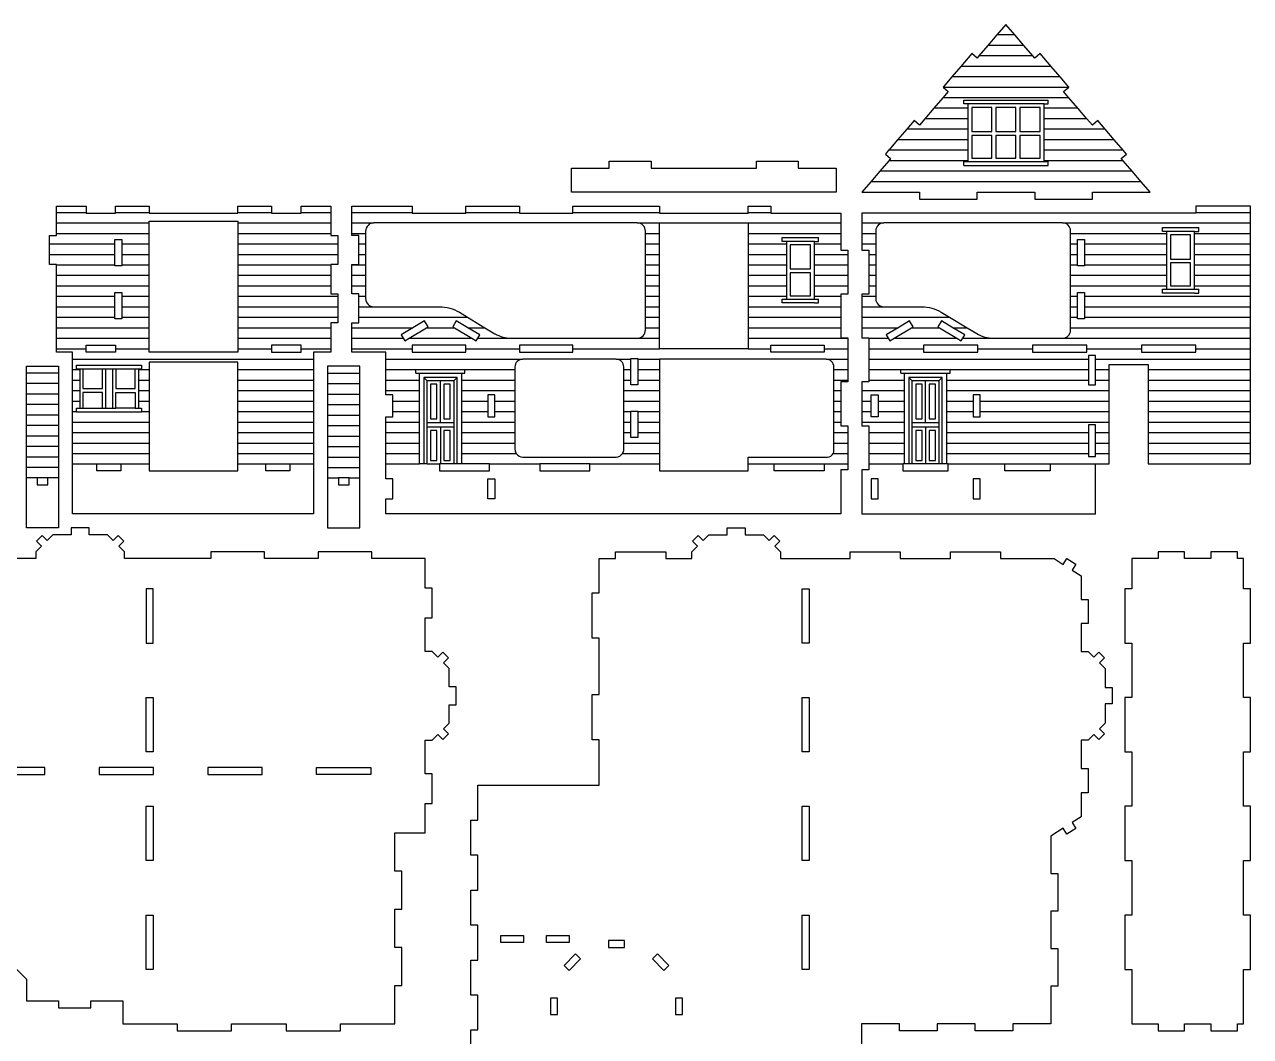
# Model space of a CAD drawing. Extents: x -737 to 847, y -331 to 352.
# Drawn here: x 321 to 847, y -83 to 352 of the extents above; entities that cross this region are included whole.
import ezdxf

# ---------------------------------------------------------------- set-up
doc = ezdxf.new("R2010")
doc.units = 0
doc.header["$MEASUREMENT"] = 0
doc.layers.add('CUT', color=7, linetype='CONTINUOUS')
doc.layers.add('ENGRAVE', color=1, linetype='CONTINUOUS')

msp = doc.modelspace()

# ---------------------------------------------------------------- linework, layer by layer
at = {"layer": 'CUT'}
for points in [[(680.2, 279.75), (704.95, 279.75), (704.95, 276.75), (729.71, 276.75), (729.71, 279.75), (754.46, 279.75), (754.46, 276.75), (779.21, 276.75), (779.21, 279.75), (803.96, 279.75), (800.09, 284.25), (796.22, 288.75), (792.35, 293.25), (791.58, 294.14), (793.86, 296.1), (792.44, 297.75), (792.4, 297.75), (788.57, 302.25), (784.7, 306.75), (781.48, 310.49), (779.21, 308.54), (776.88, 311.25), (773.01, 315.75), (769.14, 320.25), (766.83, 322.93), (768.94, 324.75), (769.04, 324.75), (769.11, 324.89), (765.36, 329.25), (761.49, 333.75), (756.73, 339.28), (754.46, 337.32), (753.67, 338.25), (749.8, 342.75), (745.93, 347.25), (742.08, 351.72), (738.23, 347.25), (734.37, 342.75), (730.5, 338.25), (729.71, 337.32), (727.43, 339.28), (722.67, 333.75), (718.8, 329.25), (715.06, 324.89), (715.22, 324.75), (717.33, 322.93), (715.02, 320.25), (711.15, 315.75), (707.28, 311.25), (704.95, 308.54), (702.68, 310.49), (699.46, 306.75), (695.59, 302.25), (691.77, 297.75), (691.72, 297.75), (690.3, 296.1), (692.58, 294.14), (691.81, 293.25), (687.94, 288.75), (684.07, 284.25)], [(727.43, 305.8), (736.06, 305.8), (736.06, 316.15), (727.43, 316.15)], [(737.77, 305.8), (746.4, 305.8), (746.4, 316.15), (737.77, 316.15)], [(748.1, 305.8), (756.73, 305.8), (756.73, 316.15), (748.1, 316.15)], [(727.43, 294.32), (736.06, 294.32), (736.06, 304.12), (727.43, 304.12)], [(737.77, 294.32), (746.4, 294.32), (746.4, 304.12), (737.77, 304.12)], [(748.1, 294.32), (756.73, 294.32), (756.73, 304.12), (748.1, 304.12)], [(555.49, 279.75), (555.49, 290.03), (571.74, 290.03), (571.74, 293.03), (589.74, 293.03), (589.74, 290.03), (634.92, 290.03), (634.92, 293.03), (652.91, 293.03), (652.91, 290.03), (669.17, 290.03), (669.17, 279.75)], [(341.26, 141.68), (341.26, 163.04), (341.26, 167.54), (341.26, 172.04), (341.26, 176.54), (341.26, 181.04), (341.26, 185.54), (341.26, 190.04), (341.26, 194.54), (341.26, 199.04), (341.26, 203.54), (341.26, 208.04), (341.26, 211.04), (334.39, 211.04), (334.39, 212.54), (334.39, 217.04), (334.39, 221.54), (334.39, 226.04), (334.39, 230.54), (334.39, 235.04), (334.39, 239.54), (334.39, 244.04), (334.39, 248.54), (334.39, 248.66), (331.39, 248.66), (331.39, 253.04), (331.39, 257.54), (331.39, 261.2), (334.39, 261.2), (334.39, 262.04), (334.39, 266.54), (334.39, 271.04), (334.39, 273.75), (347.09, 273.75), (347.09, 271.04), (347.09, 270.75), (359.78, 270.75), (359.78, 271.04), (359.78, 273.75), (374.24, 273.75), (374.24, 271.04), (374.24, 270.75), (412.3, 270.75), (412.3, 271.04), (412.3, 273.75), (426.76, 273.75), (426.76, 271.04), (426.76, 270.75), (439.45, 270.75), (439.45, 271.04), (439.45, 273.75), (452.15, 273.75), (452.15, 271.04), (452.15, 266.54), (452.15, 262.04), (452.15, 261.2), (455.15, 261.2), (455.15, 257.54), (455.15, 253.04), (455.15, 248.66), (452.15, 248.66), (452.15, 248.54), (452.15, 244.04), (452.15, 239.54), (452.15, 236.12), (455.15, 236.12), (455.15, 235.04), (455.15, 230.54), (455.15, 226.04), (455.15, 223.58), (452.15, 223.58), (452.15, 221.54), (452.15, 217.04), (452.15, 212.54), (452.15, 211.04), (444.82, 211.04), (444.82, 208.04), (444.82, 203.54), (444.82, 199.04), (444.82, 194.54), (444.82, 190.04), (444.82, 185.54), (444.82, 181.04), (444.82, 176.54), (444.82, 172.04), (444.82, 167.54), (444.82, 163.04), (444.82, 141.68)], [(475.85, 141.68), (475.85, 148.04), (478.85, 148.04), (478.85, 156.64), (475.85, 156.64), (475.85, 163.04), (475.85, 167.54), (475.85, 172.04), (475.85, 176.54), (475.85, 181.04), (475.85, 183.3), (478.85, 183.3), (478.85, 185.54), (478.85, 190.04), (478.85, 192.73), (475.85, 192.73), (475.85, 194.54), (475.85, 199.04), (475.85, 203.54), (475.85, 208.04), (475.85, 211.04), (461.15, 211.04), (461.15, 212.54), (461.15, 217.04), (461.15, 221.54), (461.15, 223.58), (464.15, 223.58), (464.15, 226.04), (464.15, 230.54), (464.15, 235.04), (464.15, 236.12), (461.15, 236.12), (461.15, 239.54), (461.15, 244.04), (461.15, 248.54), (461.15, 248.66), (464.15, 248.66), (464.15, 253.04), (464.15, 257.54), (464.15, 261.2), (461.15, 261.2), (461.15, 262.04), (461.15, 266.54), (461.15, 271.04), (461.15, 273.75), (487.15, 273.75), (487.15, 271.04), (487.15, 270.75), (510.16, 270.75), (510.16, 271.04), (510.16, 273.75), (533.17, 273.75), (533.17, 271.04), (533.17, 270.75), (556.17, 270.75), (556.17, 271.04), (556.17, 273.75), (593.29, 273.75), (593.29, 271.04), (593.29, 270.75), (631.36, 270.75), (631.36, 271.04), (631.36, 273.75), (641.09, 273.75), (641.09, 271.04), (641.09, 270.75), (671.2, 270.75), (671.2, 266.54), (671.2, 262.04), (671.2, 257.54), (671.2, 254.88), (674.2, 254.88), (674.2, 253.04), (674.2, 248.54), (674.2, 244.04), (674.2, 239.54), (674.2, 236.01), (671.2, 236.01), (671.2, 235.04), (671.2, 230.54), (671.2, 226.04), (671.2, 221.54), (671.2, 217.15), (674.2, 217.15), (674.2, 217.04), (674.2, 212.54), (674.2, 208.04), (674.2, 203.54), (674.2, 199.04), (674.2, 198.28), (671.2, 198.28), (671.2, 194.54), (671.2, 190.04), (671.2, 185.54), (671.2, 181.04), (671.2, 179.42), (674.2, 179.42), (674.2, 176.54), (674.2, 172.04), (674.2, 167.54), (674.2, 163.04), (674.2, 160.55), (671.2, 160.55), (671.2, 141.68)], [(680.2, 141.68), (780.5, 141.68), (780.5, 163.04), (786.34, 163.04), (786.34, 167.54), (786.34, 172.04), (786.34, 176.54), (786.34, 181.04), (786.34, 185.54), (786.34, 190.04), (786.34, 194.54), (786.34, 199.04), (786.34, 203.54), (786.34, 205.81), (803.22, 205.81), (803.22, 203.54), (803.22, 199.04), (803.22, 194.54), (803.22, 190.04), (803.22, 185.54), (803.22, 181.04), (803.22, 176.54), (803.22, 172.04), (803.22, 167.54), (803.22, 163.04), (847.09, 163.04), (847.09, 167.54), (847.09, 172.04), (847.09, 176.54), (847.09, 181.04), (847.09, 185.54), (847.09, 190.04), (847.09, 194.54), (847.09, 199.04), (847.09, 203.54), (847.09, 208.04), (847.09, 212.54), (847.09, 217.04), (847.09, 221.54), (847.09, 226.04), (847.09, 230.54), (847.09, 235.04), (847.09, 239.54), (847.09, 244.04), (847.09, 248.54), (847.09, 253.04), (847.09, 257.54), (847.09, 262.04), (847.09, 266.54), (847.09, 271.04), (847.09, 273.75), (823.68, 273.75), (823.68, 271.04), (823.68, 270.75), (680.2, 270.75), (680.2, 266.54), (680.2, 262.04), (680.2, 257.54), (680.2, 254.88), (683.2, 254.88), (683.2, 253.04), (683.2, 248.54), (683.2, 244.04), (683.2, 239.54), (683.2, 236.01), (680.2, 236.01), (680.2, 235.04), (680.2, 230.54), (680.2, 226.04), (680.2, 221.54), (680.2, 217.15), (683.2, 217.15), (683.2, 217.04), (683.2, 212.54), (683.2, 208.04), (683.2, 203.54), (683.2, 199.04), (683.2, 198.28), (680.2, 198.28), (680.2, 194.54), (680.2, 190.04), (680.2, 185.54), (680.2, 181.04), (680.2, 179.42), (683.2, 179.42), (683.2, 176.54), (683.2, 172.04), (683.2, 167.54), (683.2, 163.04), (683.2, 160.55), (680.2, 160.55)], [(374.24, 211.04), (374.24, 212.54), (374.24, 217.04), (374.24, 221.54), (374.24, 226.04), (374.24, 230.54), (374.24, 235.04), (374.24, 239.54), (374.24, 244.04), (374.24, 248.54), (374.24, 253.04), (374.24, 257.54), (374.24, 262.04), (374.24, 266.54), (374.24, 267.24), (412.3, 267.24), (412.3, 266.54), (412.3, 262.04), (412.3, 257.54), (412.3, 253.04), (412.3, 248.54), (412.3, 244.04), (412.3, 239.54), (412.3, 235.04), (412.3, 230.54), (412.3, 226.04), (412.3, 221.54), (412.3, 217.04), (412.3, 212.54), (412.3, 211.04)], [(593.29, 212.54), (593.29, 217.04), (593.29, 221.54), (593.29, 226.04), (593.29, 230.54), (593.29, 235.04), (593.29, 239.54), (593.29, 244.04), (593.29, 248.54), (593.29, 253.04), (593.29, 257.54), (593.29, 262.04), (593.29, 266.54), (631.36, 266.54), (631.36, 262.04), (631.36, 257.54), (631.36, 253.04), (631.36, 248.54), (631.36, 244.04), (631.36, 239.54), (631.36, 235.04), (631.36, 230.54), (631.36, 226.04), (631.36, 221.54), (631.36, 217.04), (631.36, 212.54)], [(359.51, 248.06), (359.51, 248.54), (359.51, 253.04), (359.51, 257.54), (359.51, 259.4), (362.51, 259.4), (362.51, 257.54), (362.51, 253.04), (362.51, 248.54), (362.51, 248.06)], [(772.84, 248.06), (772.84, 248.54), (772.84, 253.04), (772.84, 257.54), (772.84, 259.4), (775.84, 259.4), (775.84, 257.54), (775.84, 253.04), (775.84, 248.54), (775.84, 248.06)], [(812.74, 251.03), (821.37, 251.03), (821.37, 261.38), (812.74, 261.38)], [(649.49, 246.77), (658.12, 246.77), (658.12, 257.13), (649.49, 257.13)], [(812.74, 239.55), (821.37, 239.55), (821.37, 249.35), (812.74, 249.35)], [(649.49, 235.3), (658.12, 235.3), (658.12, 245.1), (649.49, 245.1)], [(359.51, 225.38), (359.51, 226.04), (359.51, 230.54), (359.51, 235.04), (359.51, 236.72), (362.51, 236.72), (362.51, 235.04), (362.51, 230.54), (362.51, 226.04), (362.51, 225.38)], [(772.84, 225.38), (772.84, 226.04), (772.84, 230.54), (772.84, 235.04), (772.84, 236.72), (775.84, 236.72), (775.84, 235.04), (775.84, 230.54), (775.84, 226.04), (775.84, 225.38)], [(483.91, 215.89), (485.81, 217.04), (493.29, 221.54), (493.99, 221.96), (492.44, 224.53), (487.47, 221.54), (482.36, 218.46), (483.21, 217.04)], [(504.52, 221.96), (505.23, 221.54), (512.7, 217.04), (514.61, 215.89), (515.3, 217.04), (516.16, 218.46), (511.04, 221.54), (506.07, 224.53)], [(692.21, 215.89), (694.12, 217.04), (701.59, 221.54), (702.29, 221.96), (700.74, 224.53), (695.77, 221.54), (690.66, 218.46), (691.51, 217.04)], [(712.83, 221.96), (713.53, 221.54), (721, 217.04), (722.91, 215.89), (723.6, 217.04), (724.46, 218.46), (719.34, 221.54), (714.37, 224.53)], [(347.09, 211.04), (347.09, 212.54), (347.09, 214.04), (359.78, 214.04), (359.78, 212.54), (359.78, 211.04)], [(426.76, 211.04), (439.45, 211.04), (439.45, 212.54), (439.45, 214.04), (426.76, 214.04), (426.76, 212.54)], [(487.15, 211.04), (510.16, 211.04), (510.16, 212.54), (510.16, 214.04), (487.15, 214.04), (487.15, 212.54)], [(533.17, 212.54), (533.17, 211.04), (556.17, 211.04), (556.17, 212.54), (556.17, 214.04), (533.17, 214.04)], [(641.09, 211.04), (641.09, 212.54), (641.09, 214.04), (664.1, 214.04), (664.1, 212.54), (664.1, 211.04)], [(706.62, 211.04), (730.03, 211.04), (730.03, 212.54), (730.03, 214.04), (706.62, 214.04), (706.62, 212.54)], [(753.44, 211.04), (776.85, 211.04), (776.85, 212.54), (776.85, 214.04), (753.44, 214.04), (753.44, 212.54)], [(800.26, 211.04), (823.68, 211.04), (823.68, 212.54), (823.68, 214.04), (800.26, 214.04), (800.26, 212.54)], [(374.24, 160.04), (412.3, 160.04), (412.3, 163.04), (412.3, 167.54), (412.3, 172.04), (412.3, 176.54), (412.3, 181.04), (412.3, 185.54), (412.3, 190.04), (412.3, 194.54), (412.3, 199.04), (412.3, 203.54), (412.3, 206.74), (374.24, 206.74), (374.24, 203.54), (374.24, 199.04), (374.24, 194.54), (374.24, 190.04), (374.24, 185.54), (374.24, 181.04), (374.24, 176.54), (374.24, 172.04), (374.24, 167.54), (374.24, 163.04)], [(581, 197.06), (581, 199.04), (581, 203.54), (581, 208.04), (581, 208.4), (584, 208.4), (584, 208.04), (584, 203.54), (584, 199.04), (584, 197.06)], [(777.5, 196.99), (780.5, 196.99), (780.5, 199.04), (780.5, 203.54), (780.5, 208.04), (780.5, 209.63), (777.5, 209.63), (777.5, 208.04), (777.5, 203.54), (777.5, 199.04)], [(321.46, 135.68), (321.46, 157.04), (321.46, 161.54), (321.46, 166.04), (321.46, 170.54), (321.46, 175.04), (321.46, 179.54), (321.46, 184.04), (321.46, 188.54), (321.46, 193.04), (321.46, 197.54), (321.46, 202.04), (321.46, 205.04), (335.26, 205.04), (335.26, 202.04), (335.26, 197.54), (335.26, 193.04), (335.26, 188.54), (335.26, 184.04), (335.26, 179.54), (335.26, 175.04), (335.26, 170.54), (335.26, 166.04), (335.26, 161.54), (335.26, 157.04), (335.26, 135.68)], [(345.73, 195.39), (354.09, 195.39), (354.09, 203.74), (345.73, 203.74)], [(359.86, 195.39), (368.22, 195.39), (368.22, 203.74), (359.86, 203.74)], [(450.82, 135.68), (464.62, 135.68), (464.62, 157.04), (464.62, 161.54), (464.62, 166.04), (464.62, 170.54), (464.62, 175.04), (464.62, 179.54), (464.62, 184.04), (464.62, 188.54), (464.62, 193.04), (464.62, 197.54), (464.62, 202.04), (464.62, 205.04), (450.82, 205.04), (450.82, 202.04), (450.82, 197.54), (450.82, 193.04), (450.82, 188.54), (450.82, 184.04), (450.82, 179.54), (450.82, 175.04), (450.82, 170.54), (450.82, 166.04), (450.82, 161.54), (450.82, 157.04)], [(345.73, 187.03), (354.09, 187.03), (354.09, 193.71), (345.73, 193.71)], [(359.86, 187.03), (359.86, 193.71), (368.22, 193.71), (368.22, 187.03)], [(519.67, 183.3), (522.67, 183.3), (522.67, 185.54), (522.67, 190.04), (522.67, 192.73), (519.67, 192.73), (519.67, 190.04), (519.67, 185.54)], [(684.15, 183.3), (684.15, 185.54), (684.15, 190.04), (684.15, 192.73), (687.15, 192.73), (687.15, 190.04), (687.15, 185.54), (687.15, 183.3)], [(727.97, 183.3), (730.97, 183.3), (730.97, 185.54), (730.97, 190.04), (730.97, 192.73), (727.97, 192.73), (727.97, 190.04), (727.97, 185.54)], [(581, 174.38), (581, 176.54), (581, 181.04), (581, 185.54), (581, 185.72), (584, 185.72), (584, 185.54), (584, 181.04), (584, 176.54), (584, 174.38)], [(777.5, 166.25), (780.5, 166.25), (780.5, 167.54), (780.5, 172.04), (780.5, 176.54), (780.5, 179.91), (777.5, 179.91), (777.5, 176.54), (777.5, 172.04), (777.5, 167.54)], [(351.67, 160.04), (351.67, 163.04), (362.07, 163.04), (362.07, 160.04)], [(424.31, 160.04), (424.31, 163.04), (434.57, 163.04), (434.57, 160.04)], [(498.8, 160.04), (520.35, 160.04), (520.35, 163.04), (508.26, 163.04), (506.46, 163.04), (504.98, 163.04), (499.26, 163.04), (498.8, 163.04)], [(541.9, 163.04), (541.9, 160.04), (563.45, 160.04), (563.45, 163.04)], [(642.55, 160.04), (642.55, 163.04), (664.1, 163.04), (664.1, 160.04)], [(697.83, 160.04), (717.29, 160.04), (717.29, 163.04), (716.56, 163.04), (714.76, 163.04), (713.28, 163.04), (707.56, 163.04), (701.84, 163.04), (700.36, 163.04), (698.56, 163.04), (697.83, 163.04)], [(741.58, 160.04), (741.58, 163.04), (761.04, 163.04), (761.04, 160.04)], [(326.06, 154.04), (330.66, 154.04), (330.66, 157.04), (326.06, 157.04)], [(455.42, 157.04), (455.42, 154.04), (460.02, 154.04), (460.02, 157.04)], [(519.67, 148.04), (519.67, 156.64), (522.67, 156.64), (522.67, 148.04)], [(684.15, 148.04), (687.15, 148.04), (687.15, 156.64), (684.15, 156.64)], [(730.97, 148.04), (730.97, 156.64), (727.97, 156.64), (727.97, 148.04)], [(796.09, -77.27), (807.43, -77.27), (807.43, -80.27), (818.77, -80.27), (818.77, -77.27), (830.11, -77.27), (830.11, -80.27), (841.45, -80.27), (841.45, -77.27), (844.09, -77.27), (844.09, -53.93), (847.09, -53.93), (847.09, -30.59), (844.09, -30.59), (844.09, -7.25), (847.09, -7.25), (847.09, 16.09), (844.09, 16.09), (844.09, 39.43), (847.09, 39.43), (847.09, 62.77), (844.09, 62.77), (844.09, 86.11), (847.09, 86.11), (847.09, 109.44), (844.09, 109.44), (844.09, 122.4), (841.45, 122.4), (841.45, 125.4), (830.11, 125.4), (830.11, 122.4), (818.77, 122.4), (818.77, 125.4), (807.43, 125.4), (807.43, 122.4), (796.09, 122.4), (796.09, 109.44), (793.09, 109.44), (793.09, 86.11), (796.09, 86.11), (796.09, 62.77), (793.09, 62.77), (793.09, 39.43), (796.09, 39.43), (796.09, 16.09), (793.09, 16.09), (793.09, -7.25), (796.09, -7.25), (796.09, -30.59), (793.09, -30.59), (793.09, -53.93), (796.09, -53.93)], [(372.87, 86.11), (375.87, 86.11), (375.87, 109.44), (372.87, 109.44)], [(654.58, 109.44), (657.58, 109.44), (657.58, 86.11), (654.58, 86.11)], [(372.87, 39.43), (372.87, 62.77), (375.87, 62.77), (375.87, 39.43)], [(654.58, 62.77), (657.58, 62.77), (657.58, 39.43), (654.58, 39.43)], [(306.01, 29.76), (329.35, 29.76), (329.35, 32.76), (306.01, 32.76)], [(352.69, 29.76), (376.03, 29.76), (376.03, 32.76), (352.69, 32.76)], [(399.37, 29.76), (422.71, 29.76), (422.71, 32.76), (399.37, 32.76)], [(446.05, 29.76), (446.05, 32.76), (469.39, 32.76), (469.39, 29.76)], [(372.87, -7.25), (372.87, 16.09), (375.87, 16.09), (375.87, -7.25)], [(654.58, -7.25), (654.58, 16.09), (657.58, 16.09), (657.58, -7.25)], [(372.87, -53.93), (372.87, -30.59), (375.87, -30.59), (375.87, -53.93)], [(657.58, -30.59), (657.58, -53.93), (654.58, -53.93), (654.58, -30.59)], [(525.13, -39.36), (534.94, -39.36), (534.94, -42.36), (525.13, -42.36)], [(544.75, -42.36), (544.75, -39.36), (554.57, -39.36), (554.57, -42.36)], [(571.37, -44.48), (578.35, -44.48), (578.35, -41.48), (571.37, -41.48)], [(554.5, -54.37), (559.44, -49.43), (557.32, -47.3), (552.37, -52.25)], [(595.22, -54.37), (597.35, -52.25), (592.4, -47.3), (590.28, -49.43)], [(546.55, -73.28), (549.55, -73.28), (549.55, -66.3), (546.55, -66.3)], [(600.17, -73.28), (603.17, -73.28), (603.17, -66.3), (600.17, -66.3)]]:
    msp.add_lwpolyline(points, close=True, dxfattribs=at)
for points in [[(467.15, 234.08, 0.414214), (470.68, 230.54), (498.82, 230.54, -0.13629), (507.38, 228.16), (510.91, 226.04), (518.38, 221.54), (522.63, 218.98, 0.13629), (529.63, 217.04), (583.76, 217.04, 0.414214), (587.29, 220.58), (587.29, 221.54), (587.29, 226.04), (587.29, 230.54), (587.29, 235.04), (587.29, 239.54), (587.29, 244.04), (587.29, 248.54), (587.29, 253.04), (587.29, 257.54), (587.29, 262.04), (587.29, 263, 0.414214), (583.76, 266.54), (470.68, 266.54, 0.414214), (467.15, 263), (467.15, 262.04), (467.15, 257.54), (467.15, 253.04), (467.15, 248.54), (467.15, 244.04), (467.15, 239.54), (467.15, 235.04)], [(689.62, 230.54), (705.97, 230.54, -0.13629), (714.25, 228.24), (717.9, 226.04), (725.38, 221.54), (729.52, 219.05, 0.13629), (736.75, 217.04), (766.43, 217.04, 0.414214), (769.84, 220.46), (769.84, 221.54), (769.84, 226.04), (769.84, 230.54), (769.84, 235.04), (769.84, 239.54), (769.84, 244.04), (769.84, 248.54), (769.84, 253.04), (769.84, 257.54), (769.84, 262.04), (769.84, 263.12, 0.414214), (766.43, 266.54), (689.62, 266.54, 0.414214), (686.2, 263.12), (686.2, 262.04), (686.2, 257.54), (686.2, 253.04), (686.2, 248.54), (686.2, 244.04), (686.2, 239.54), (686.2, 235.04), (686.2, 233.96, 0.414214)], [(531.8, 167.54, 0.252103), (534.58, 166.04), (574.67, 166.04, 0.252103), (577.45, 167.54, 0.146783), (578, 169.37), (578, 172.04), (578, 176.54), (578, 181.04), (578, 185.54), (578, 190.04), (578, 194.54), (578, 199.04), (578, 203.54), (578, 204.71, 0.414214), (574.67, 208.04), (534.58, 208.04, 0.414214), (531.25, 204.71), (531.25, 203.54), (531.25, 199.04), (531.25, 194.54), (531.25, 190.04), (531.25, 185.54), (531.25, 181.04), (531.25, 176.54), (531.25, 172.04), (531.25, 169.37, 0.146783)], [(593.29, 160.04), (631.36, 160.04), (631.36, 163.04), (631.36, 166.04), (665.4, 166.04, 0.278384), (667.88, 167.54, 0.121786), (668.2, 168.84), (668.2, 172.04), (668.2, 176.54), (668.2, 181.04), (668.2, 185.54), (668.2, 190.04), (668.2, 194.54), (668.2, 199.04), (668.2, 203.54), (668.2, 204.69, 0.414214), (664.85, 208.04), (593.29, 208.04), (593.29, 203.54), (593.29, 199.04), (593.29, 194.54), (593.29, 190.04), (593.29, 185.54), (593.29, 181.04), (593.29, 176.54), (593.29, 172.04), (593.29, 167.54), (593.29, 163.04)]]:
    msp.add_lwpolyline(points, format="xyb", close=True, dxfattribs=at)
for points in [[(304.88, -41.48), (321.46, -58.07), (321.46, -67.48), (335.28, -67.48), (335.28, -70.48), (349.11, -70.48), (349.11, -67.48), (362.93, -67.48), (362.93, -77.27), (386.27, -77.27), (386.27, -80.27), (409.61, -80.27), (409.61, -77.27), (432.95, -77.27), (432.95, -80.27), (456.29, -80.27), (456.29, -77.27), (479.62, -77.27), (479.62, -60.89), (482.62, -60.89), (482.62, -44.51), (479.62, -44.51), (479.62, -28.12), (482.62, -28.12), (482.62, -11.74), (479.62, -11.74), (479.62, 4.65), (492.73, 4.65), (492.73, 17.34), (495.73, 17.34), (495.73, 30.04), (492.73, 30.04), (492.73, 44.49), (495.73, 44.49), (498.16, 46.92), (500.28, 44.8), (502.71, 47.22), (500.59, 49.34), (503.01, 51.77), (503.01, 59.61), (506.01, 59.61), (506.01, 67.44), (503.01, 67.44), (503.01, 75.27), (500.59, 77.7), (502.71, 79.82), (500.28, 82.25), (498.16, 80.13), (495.73, 82.56), (492.73, 82.56), (492.73, 97.01), (495.73, 97.01), (495.73, 109.7), (492.73, 109.7), (492.73, 122.4), (469.73, 122.4), (469.73, 125.4), (446.72, 125.4), (446.72, 122.4), (423.71, 122.4), (423.71, 125.4), (400.71, 125.4), (400.71, 122.4), (363.58, 122.4), (363.58, 125.4), (361.16, 127.83), (363.28, 129.95), (360.85, 132.38), (358.73, 130.25), (356.3, 132.68), (348.47, 132.68), (348.47, 135.68), (340.63, 135.68), (340.63, 132.68), (332.8, 132.68), (330.37, 130.25), (328.25, 132.38), (325.82, 129.95), (327.95, 127.83), (325.52, 125.4), (325.52, 122.4), (315.79, 122.4)], [(512.31, -94.97), (512.31, -79.96), (515.31, -79.96), (515.31, -64.95), (512.31, -64.95), (512.31, -49.94), (515.31, -49.94), (515.31, -34.93), (512.31, -34.93), (512.31, -19.92), (515.31, -19.92), (515.31, -4.91), (512.31, -4.91), (512.31, 10.1), (515.31, 10.1), (515.31, 25.11), (567.38, 25.11), (567.38, 44.57), (564.38, 44.57), (564.38, 64.02), (567.38, 64.02), (567.38, 88.32), (564.38, 88.32), (564.38, 107.77), (567.38, 107.77), (567.38, 122.4), (574.48, 122.4), (574.48, 125.4), (596.03, 125.4), (596.03, 122.4), (607.22, 122.4), (607.22, 125.4), (609.65, 127.83), (607.53, 129.95), (609.96, 132.38), (612.08, 130.25), (614.5, 132.68), (622.34, 132.68), (622.34, 135.68), (630.17, 135.68), (630.17, 132.68), (638.01, 132.68), (640.43, 130.25), (642.55, 132.38), (644.98, 129.95), (642.86, 127.83), (645.29, 125.4), (645.29, 122.4), (675.13, 122.4), (675.13, 125.4), (696.68, 125.4), (696.68, 122.4), (718.23, 122.4), (718.23, 125.4), (739.78, 125.4), (739.78, 122.4), (762.74, 122.4), (766.64, 119.96), (768.23, 122.5), (772.13, 120.06), (770.54, 117.52), (774.44, 115.07), (774.44, 104.82), (777.44, 104.82), (777.44, 94.57), (774.44, 94.57), (774.44, 82.56), (777.44, 82.56), (779.86, 80.13), (781.98, 82.25), (784.41, 79.82), (782.29, 77.7), (784.72, 75.27), (784.72, 67.03), (787.72, 67.03), (787.72, 60.02), (784.72, 60.02), (784.72, 51.77), (782.29, 49.34), (784.41, 47.22), (781.98, 44.8), (779.86, 46.92), (777.44, 44.49), (774.44, 44.49), (774.44, 32.33), (777.44, 32.33), (777.44, 21.92), (774.44, 21.92), (774.44, 11.51), (770.54, 9.07), (772.13, 6.53), (768.23, 4.09), (766.64, 6.63), (761.33, 3.31), (761.33, -12.81), (764.33, -12.81), (764.33, -28.93), (761.33, -28.93), (761.33, -45.04), (764.33, -45.04), (764.33, -61.16), (761.33, -61.16), (761.33, -77.27), (745.08, -77.27), (745.08, -80.27), (728.84, -80.27), (728.84, -77.27), (712.59, -77.27), (712.59, -80.27), (696.35, -80.27), (696.35, -77.27), (680.1, -77.27), (680.1, -92.76)]]:
    msp.add_lwpolyline(points, dxfattribs=at)
at = {"layer": 'ENGRAVE'}
for points in [[(736.06, 342.75), (734.37, 342.75)], [(737.77, 342.75), (736.06, 342.75)], [(746.4, 342.75), (737.77, 342.75)], [(740.38, 347.25), (738.68, 347.25), (738.23, 347.25)], [(742.08, 347.25), (740.38, 347.25)], [(745.93, 347.25), (742.08, 347.25)], [(748.1, 342.75), (746.4, 342.75)], [(749.8, 342.75), (748.1, 342.75)], [(736.06, 338.25), (730.5, 338.25)], [(746.4, 338.25), (737.77, 338.25), (736.06, 338.25)], [(748.1, 338.25), (746.4, 338.25)], [(753.67, 338.25), (748.1, 338.25)], [(725.73, 333.75), (722.67, 333.75)], [(727.43, 333.75), (725.73, 333.75)], [(736.06, 333.75), (727.43, 333.75)], [(737.77, 333.75), (736.06, 333.75)], [(746.4, 333.75), (737.77, 333.75)], [(748.1, 333.75), (746.4, 333.75)], [(756.73, 333.75), (748.1, 333.75)], [(758.44, 333.75), (756.73, 333.75)], [(761.49, 333.75), (758.44, 333.75)], [(725.73, 329.25), (718.8, 329.25)], [(727.43, 329.25), (725.73, 329.25)], [(736.06, 329.25), (727.43, 329.25)], [(737.77, 329.25), (736.06, 329.25)], [(746.4, 329.25), (737.77, 329.25)], [(765.36, 329.25), (758.44, 329.25), (756.73, 329.25), (748.1, 329.25), (746.4, 329.25)], [(725.73, 324.75), (715.22, 324.75)], [(737.77, 324.75), (736.06, 324.75), (727.43, 324.75), (725.73, 324.75)], [(746.4, 324.75), (737.77, 324.75)], [(748.1, 324.75), (746.4, 324.75)], [(756.73, 324.75), (748.1, 324.75)], [(758.44, 324.75), (756.73, 324.75)], [(768.94, 324.75), (758.44, 324.75)], [(727.43, 320.25), (725.73, 320.25), (715.02, 320.25)], [(725.73, 317.6), (723.94, 317.6), (723.94, 319.28), (760.22, 319.28)], [(725.73, 317.6), (725.73, 315.75)], [(758.44, 317.6), (725.73, 317.6)], [(736.06, 320.25), (727.43, 320.25)], [(746.4, 320.25), (737.77, 320.25), (736.06, 320.25)], [(748.1, 320.25), (746.4, 320.25)], [(756.73, 320.25), (748.1, 320.25)], [(769.14, 320.25), (758.44, 320.25), (756.73, 320.25)], [(758.44, 317.6), (760.22, 317.6)], [(758.44, 315.75), (758.44, 317.6)], [(760.22, 317.6), (760.22, 319.28)], [(725.73, 311.25), (707.28, 311.25)], [(725.73, 315.75), (711.15, 315.75)], [(725.73, 315.75), (725.73, 311.25)], [(725.73, 311.25), (725.73, 306.75)], [(773.01, 315.75), (758.44, 315.75)], [(758.44, 311.25), (758.44, 315.75)], [(776.88, 311.25), (758.44, 311.25)], [(758.44, 306.75), (758.44, 311.25)], [(725.73, 306.75), (725.73, 302.25), (695.59, 302.25)], [(725.73, 306.75), (699.46, 306.75)], [(784.7, 306.75), (758.44, 306.75)], [(758.44, 302.25), (758.44, 306.75)], [(725.73, 302.25), (725.73, 297.75)], [(788.57, 302.25), (758.44, 302.25)], [(758.44, 297.75), (758.44, 302.25)], [(725.73, 297.75), (691.81, 297.75)], [(725.73, 297.75), (725.73, 293.25), (725.73, 292.87)], [(792.35, 297.75), (758.44, 297.75)], [(758.44, 293.25), (758.44, 297.75)], [(725.73, 293.25), (691.81, 293.25)], [(723.94, 292.87), (725.73, 292.87)], [(723.94, 291.2), (723.94, 292.87)], [(723.94, 291.2), (760.22, 291.2)], [(725.73, 292.87), (758.44, 292.87)], [(758.44, 292.87), (758.44, 293.25)], [(792.35, 293.25), (758.44, 293.25)], [(758.44, 292.87), (760.22, 292.87)], [(760.22, 291.2), (760.22, 292.87)], [(796.22, 288.75), (687.94, 288.75)], [(800.09, 284.25), (684.07, 284.25)], [(334.39, 271.04), (347.09, 271.04)], [(359.78, 271.04), (374.24, 271.04)], [(412.3, 271.04), (426.76, 271.04)], [(439.45, 271.04), (452.15, 271.04)], [(461.15, 271.04), (487.15, 271.04)], [(510.16, 271.04), (533.17, 271.04)], [(556.17, 271.04), (593.29, 271.04)], [(631.36, 271.04), (641.09, 271.04)], [(823.68, 271.04), (847.09, 271.04)], [(334.39, 266.54), (374.24, 266.54)], [(412.3, 266.54), (452.15, 266.54)], [(461.15, 266.54), (470.68, 266.54)], [(583.76, 266.54), (593.29, 266.54)], [(631.36, 266.54), (671.2, 266.54)], [(680.2, 266.54), (689.62, 266.54)], [(766.43, 266.54), (847.09, 266.54)], [(809.25, 264.51), (824.86, 264.51)], [(809.25, 262.83), (809.25, 264.51)], [(824.86, 262.83), (824.86, 264.51)], [(334.39, 262.04), (374.24, 262.04)], [(412.3, 262.04), (452.15, 262.04)], [(461.15, 262.04), (467.15, 262.04)], [(587.29, 262.04), (593.29, 262.04)], [(631.36, 262.04), (671.2, 262.04)], [(646.01, 260.25), (661.61, 260.25)], [(646.01, 258.58), (646.01, 260.25)], [(647.79, 258.58), (646.01, 258.58)], [(659.83, 258.58), (647.79, 258.58), (647.79, 257.54), (647.79, 253.04), (647.79, 248.54), (647.79, 244.04), (647.79, 239.54)], [(659.83, 248.54), (659.83, 253.04), (659.83, 257.54), (659.83, 258.58)], [(659.83, 258.58), (661.61, 258.58)], [(661.61, 258.58), (661.61, 260.25)], [(680.2, 262.04), (686.2, 262.04)], [(769.84, 262.04), (811.04, 262.04)], [(811.04, 262.83), (809.25, 262.83)], [(823.08, 262.83), (824.86, 262.83)], [(823.08, 262.04), (847.09, 262.04)], [(331.39, 257.54), (359.51, 257.54)], [(331.39, 253.04), (359.51, 253.04)], [(362.51, 257.54), (374.24, 257.54)], [(362.51, 253.04), (374.24, 253.04)], [(412.3, 257.54), (455.15, 257.54)], [(412.3, 253.04), (455.15, 253.04)], [(464.15, 257.54), (467.15, 257.54)], [(464.15, 253.04), (467.15, 253.04)], [(587.29, 257.54), (593.29, 257.54)], [(587.29, 253.04), (593.29, 253.04)], [(631.36, 257.54), (647.79, 257.54)], [(631.36, 253.04), (647.79, 253.04)], [(659.83, 257.54), (671.2, 257.54)], [(659.83, 253.04), (674.2, 253.04)], [(680.2, 257.54), (686.2, 257.54)], [(683.2, 253.04), (686.2, 253.04)], [(769.84, 257.54), (772.84, 257.54)], [(769.84, 253.04), (772.84, 253.04)], [(775.84, 257.54), (811.04, 257.54)], [(775.84, 253.04), (811.04, 253.04)], [(823.08, 257.54), (847.09, 257.54)], [(823.08, 253.04), (847.09, 253.04)], [(334.39, 248.54), (359.51, 248.54)], [(362.51, 248.54), (374.24, 248.54)], [(412.3, 248.54), (452.15, 248.54)], [(461.15, 248.54), (467.15, 248.54)], [(587.29, 248.54), (593.29, 248.54)], [(631.36, 248.54), (647.79, 248.54)], [(659.83, 244.04), (659.83, 248.54)], [(659.83, 248.54), (674.2, 248.54)], [(683.2, 248.54), (686.2, 248.54)], [(769.84, 248.54), (772.84, 248.54)], [(775.84, 248.54), (811.04, 248.54)], [(823.08, 248.54), (847.09, 248.54)], [(334.39, 244.04), (374.24, 244.04)], [(412.3, 244.04), (452.15, 244.04)], [(461.15, 244.04), (467.15, 244.04)], [(587.29, 244.04), (593.29, 244.04)], [(631.36, 244.04), (647.79, 244.04)], [(659.83, 235.04), (659.83, 239.54), (659.83, 244.04)], [(659.83, 244.04), (674.2, 244.04)], [(683.2, 244.04), (686.2, 244.04)], [(769.84, 244.04), (811.04, 244.04)], [(823.08, 244.04), (847.09, 244.04)], [(334.39, 239.54), (374.24, 239.54)], [(412.3, 239.54), (452.15, 239.54)], [(461.15, 239.54), (467.15, 239.54)], [(587.29, 239.54), (593.29, 239.54)], [(631.36, 239.54), (647.79, 239.54)], [(647.79, 239.54), (647.79, 235.04)], [(659.83, 239.54), (674.2, 239.54)], [(683.2, 239.54), (686.2, 239.54)], [(769.84, 239.54), (811.04, 239.54)], [(809.25, 238.11), (811.04, 238.11)], [(809.25, 236.43), (809.25, 238.11)], [(823.08, 239.54), (847.09, 239.54)], [(823.08, 238.11), (824.86, 238.11)], [(824.86, 236.43), (824.86, 238.11)], [(334.39, 235.04), (359.51, 235.04)], [(362.51, 235.04), (374.24, 235.04)], [(412.3, 235.04), (455.15, 235.04)], [(464.15, 235.04), (467.15, 235.04)], [(587.29, 235.04), (593.29, 235.04)], [(631.36, 235.04), (647.79, 235.04)], [(646.01, 233.85), (647.79, 233.85)], [(646.01, 232.17), (646.01, 233.85)], [(647.79, 232.17), (646.01, 232.17)], [(647.79, 235.04), (647.79, 233.85)], [(647.79, 233.85), (659.83, 233.85)], [(659.83, 232.17), (647.79, 232.17)], [(659.83, 233.85), (659.83, 235.04)], [(659.83, 235.04), (671.2, 235.04)], [(659.83, 233.85), (661.61, 233.85)], [(659.83, 232.17), (661.61, 232.17)], [(661.61, 232.17), (661.61, 233.85)], [(680.2, 235.04), (686.2, 235.04)], [(769.84, 235.04), (772.84, 235.04)], [(775.84, 235.04), (847.09, 235.04)], [(811.04, 236.43), (809.25, 236.43)], [(823.08, 236.43), (811.04, 236.43)], [(823.08, 236.43), (824.86, 236.43)], [(334.39, 230.54), (359.51, 230.54)], [(362.51, 230.54), (374.24, 230.54)], [(412.3, 230.54), (455.15, 230.54)], [(464.15, 230.54), (470.68, 230.54)], [(587.29, 230.54), (593.29, 230.54)], [(631.36, 230.54), (671.2, 230.54)], [(680.2, 230.54), (689.62, 230.54)], [(769.84, 230.54), (772.84, 230.54)], [(775.84, 230.54), (847.09, 230.54)], [(334.39, 226.04), (359.51, 226.04)], [(334.39, 221.54), (374.24, 221.54)], [(362.51, 226.04), (374.24, 226.04)], [(412.3, 226.04), (455.15, 226.04)], [(412.3, 221.54), (452.15, 221.54)], [(461.15, 221.54), (487.47, 221.54)], [(464.15, 226.04), (510.91, 226.04)], [(493.29, 221.54), (505.23, 221.54)], [(511.04, 221.54), (518.38, 221.54)], [(587.29, 226.04), (593.29, 226.04)], [(587.29, 221.54), (593.29, 221.54)], [(631.36, 226.04), (671.2, 226.04)], [(631.36, 221.54), (671.2, 221.54)], [(680.2, 226.04), (717.9, 226.04)], [(680.2, 221.54), (695.77, 221.54)], [(701.59, 221.54), (713.53, 221.54)], [(719.34, 221.54), (725.38, 221.54)], [(769.84, 226.04), (772.84, 226.04)], [(769.84, 221.54), (847.09, 221.54)], [(775.84, 226.04), (847.09, 226.04)], [(334.39, 217.04), (374.24, 217.04)], [(412.3, 217.04), (452.15, 217.04)], [(461.15, 217.04), (483.21, 217.04)], [(485.81, 217.04), (512.7, 217.04)], [(515.3, 217.04), (529.63, 217.04)], [(583.76, 217.04), (593.29, 217.04)], [(631.36, 217.04), (674.2, 217.04)], [(683.2, 217.04), (691.51, 217.04)], [(694.12, 217.04), (721, 217.04)], [(723.6, 217.04), (736.75, 217.04)], [(766.43, 217.04), (847.09, 217.04)], [(334.39, 212.54), (347.09, 212.54)], [(359.78, 212.54), (374.24, 212.54)], [(412.3, 212.54), (426.76, 212.54)], [(439.45, 212.54), (452.15, 212.54)], [(461.15, 212.54), (487.15, 212.54)], [(510.16, 212.54), (533.17, 212.54)], [(556.17, 212.54), (593.29, 212.54)], [(631.36, 212.54), (641.09, 212.54)], [(664.1, 212.54), (674.2, 212.54)], [(683.2, 212.54), (706.62, 212.54)], [(730.03, 212.54), (753.44, 212.54)], [(776.85, 212.54), (800.26, 212.54)], [(823.68, 212.54), (847.09, 212.54)], [(341.26, 208.04), (444.82, 208.04)], [(343.04, 203.74), (343.04, 205.42)], [(343.04, 205.42), (370.92, 205.42)], [(370.92, 205.42), (370.92, 203.74)], [(475.85, 208.04), (534.58, 208.04)], [(574.67, 208.04), (581, 208.04)], [(584, 208.04), (593.29, 208.04)], [(664.85, 208.04), (674.2, 208.04)], [(683.2, 208.04), (777.5, 208.04)], [(780.5, 208.04), (847.09, 208.04)], [(335.26, 202.04), (321.46, 202.04)], [(341.26, 203.54), (344.38, 203.54)], [(344.38, 203.74), (343.04, 203.74)], [(344.38, 203.74), (344.38, 203.54)], [(345.73, 203.74), (344.38, 203.74)], [(344.38, 203.54), (344.38, 199.04)], [(355.44, 203.74), (354.09, 203.74)], [(355.44, 203.74), (355.44, 187.03)], [(358.51, 203.74), (355.44, 203.74)], [(359.86, 203.74), (358.51, 203.74)], [(358.51, 203.74), (358.51, 187.03)], [(369.57, 203.74), (368.22, 203.74)], [(369.57, 203.74), (369.57, 203.54)], [(370.92, 203.74), (369.57, 203.74)], [(369.57, 203.54), (369.57, 199.04)], [(369.57, 203.54), (374.24, 203.54)], [(412.3, 203.54), (444.82, 203.54)], [(450.82, 202.04), (464.62, 202.04)], [(475.85, 203.54), (531.25, 203.54)], [(509.8, 203.44), (488.71, 203.44)], [(488.71, 202.04), (488.71, 203.44)], [(488.71, 202.04), (490.26, 202.04)], [(490.26, 202.04), (508.26, 202.04)], [(490.26, 199.04), (490.26, 202.04)], [(506.46, 200.24), (492.06, 200.24)], [(493.54, 198.76), (492.06, 200.24)], [(492.06, 200.24), (492.06, 163.04)], [(504.98, 198.76), (506.46, 200.24)], [(506.46, 163.04), (506.46, 200.24)], [(508.26, 202.04), (509.8, 202.04), (509.8, 203.44)], [(508.26, 202.04), (508.26, 199.04)], [(578, 203.54), (581, 203.54)], [(584, 203.54), (593.29, 203.54)], [(668.2, 203.54), (674.2, 203.54)], [(683.2, 203.54), (777.5, 203.54)], [(697.01, 202.04), (697.01, 203.44)], [(718.1, 203.44), (697.01, 203.44)], [(697.01, 202.04), (698.56, 202.04)], [(698.56, 202.04), (716.56, 202.04)], [(698.56, 199.04), (698.56, 202.04)], [(714.76, 200.24), (700.36, 200.24)], [(701.84, 198.76), (700.36, 200.24)], [(700.36, 200.24), (700.36, 163.04)], [(713.28, 198.76), (714.76, 200.24)], [(714.76, 163.04), (714.76, 200.24)], [(716.56, 202.04), (716.56, 199.04)], [(716.56, 202.04), (718.1, 202.04)], [(718.1, 202.04), (718.1, 203.44)], [(780.5, 203.54), (786.34, 203.54)], [(803.22, 203.54), (847.09, 203.54)], [(335.26, 197.54), (321.46, 197.54)], [(341.26, 199.04), (344.38, 199.04)], [(344.38, 199.04), (344.38, 194.54)], [(369.57, 199.04), (369.57, 194.54)], [(369.57, 199.04), (374.24, 199.04)], [(412.3, 199.04), (444.82, 199.04)], [(450.82, 197.54), (464.62, 197.54)], [(475.85, 199.04), (490.26, 199.04)], [(490.26, 194.54), (490.26, 199.04)], [(493.54, 180.9), (493.54, 198.76)], [(499.26, 198.76), (493.54, 198.76)], [(497.77, 197.27), (495.02, 197.27)], [(495.02, 197.27), (495.02, 182.39), (497.77, 182.39), (497.77, 197.27)], [(499.26, 180.9), (499.26, 198.76)], [(504.98, 198.76), (499.26, 198.76)], [(504.98, 198.76), (504.98, 180.9), (504.98, 178.93)], [(508.26, 199.04), (508.26, 194.54)], [(508.26, 199.04), (531.25, 199.04)], [(578, 199.04), (581, 199.04)], [(584, 199.04), (593.29, 199.04)], [(668.2, 199.04), (674.2, 199.04)], [(683.2, 199.04), (698.56, 199.04)], [(698.56, 194.54), (698.56, 199.04)], [(701.84, 180.9), (701.84, 198.76)], [(707.56, 198.76), (701.84, 198.76)], [(706.07, 197.27), (703.32, 197.27)], [(703.32, 197.27), (703.32, 182.39), (706.07, 182.39)], [(706.07, 182.39), (706.07, 197.27)], [(707.56, 180.9), (707.56, 198.76)], [(713.28, 198.76), (707.56, 198.76)], [(709.05, 182.39), (711.79, 182.39), (711.79, 197.27)], [(711.79, 197.27), (709.05, 197.27)], [(709.05, 197.27), (709.05, 182.39)], [(713.28, 198.76), (713.28, 180.9)], [(716.56, 199.04), (716.56, 194.54)], [(716.56, 199.04), (777.5, 199.04)], [(780.5, 199.04), (786.34, 199.04)], [(803.22, 199.04), (847.09, 199.04)], [(335.26, 193.04), (321.46, 193.04)], [(341.26, 194.54), (344.38, 194.54)], [(341.26, 190.04), (344.38, 190.04)], [(344.38, 194.54), (344.38, 190.04)], [(344.38, 190.04), (344.38, 187.03)], [(369.57, 194.54), (369.57, 190.04)], [(369.57, 194.54), (374.24, 194.54)], [(369.57, 190.04), (369.57, 187.03)], [(369.57, 190.04), (374.24, 190.04)], [(412.3, 194.54), (444.82, 194.54)], [(412.3, 190.04), (444.82, 190.04)], [(450.82, 193.04), (464.62, 193.04)], [(475.85, 194.54), (490.26, 194.54)], [(478.85, 190.04), (490.26, 190.04)], [(490.26, 190.04), (490.26, 194.54)], [(490.26, 185.54), (490.26, 190.04)], [(508.26, 194.54), (508.26, 190.04)], [(508.26, 194.54), (531.25, 194.54)], [(508.26, 190.04), (508.26, 185.54)], [(508.26, 190.04), (519.67, 190.04)], [(522.67, 190.04), (531.25, 190.04)], [(578, 194.54), (593.29, 194.54)], [(578, 190.04), (593.29, 190.04)], [(668.2, 194.54), (671.2, 194.54)], [(668.2, 190.04), (671.2, 190.04)], [(680.2, 194.54), (698.56, 194.54)], [(680.2, 190.04), (684.15, 190.04)], [(687.15, 190.04), (698.56, 190.04)], [(698.56, 190.04), (698.56, 194.54)], [(698.56, 185.54), (698.56, 190.04)], [(716.56, 194.54), (716.56, 190.04)], [(716.56, 194.54), (786.34, 194.54)], [(716.56, 190.04), (716.56, 185.54)], [(716.56, 190.04), (727.97, 190.04)], [(730.97, 190.04), (786.34, 190.04)], [(803.22, 194.54), (847.09, 194.54)], [(803.22, 190.04), (847.09, 190.04)], [(335.26, 188.54), (321.46, 188.54)], [(341.26, 185.54), (343.04, 185.54)], [(343.04, 187.03), (344.38, 187.03)], [(343.04, 185.54), (343.04, 187.03)], [(343.04, 185.35), (343.04, 185.54)], [(370.92, 185.35), (343.04, 185.35)], [(344.38, 187.03), (345.73, 187.03)], [(354.09, 187.03), (355.44, 187.03)], [(355.44, 187.03), (358.51, 187.03)], [(358.51, 187.03), (359.86, 187.03)], [(368.22, 187.03), (369.57, 187.03)], [(369.57, 187.03), (370.92, 187.03)], [(370.92, 187.03), (370.92, 185.54)], [(370.92, 185.54), (370.92, 185.35)], [(370.92, 185.54), (374.24, 185.54)], [(412.3, 185.54), (444.82, 185.54)], [(450.82, 188.54), (464.62, 188.54)], [(478.85, 185.54), (490.26, 185.54)], [(490.26, 181.04), (490.26, 185.54)], [(508.26, 185.54), (508.26, 181.04)], [(508.26, 185.54), (519.67, 185.54)], [(522.67, 185.54), (531.25, 185.54)], [(578, 185.54), (581, 185.54)], [(584, 185.54), (593.29, 185.54)], [(668.2, 185.54), (671.2, 185.54)], [(680.2, 185.54), (684.15, 185.54)], [(687.15, 185.54), (698.56, 185.54)], [(698.56, 181.04), (698.56, 185.54)], [(716.56, 185.54), (716.56, 181.04)], [(716.56, 185.54), (727.97, 185.54)], [(730.97, 185.54), (786.34, 185.54)], [(803.22, 185.54), (847.09, 185.54)], [(335.26, 184.04), (321.46, 184.04)], [(335.26, 179.54), (321.46, 179.54)], [(341.26, 181.04), (374.24, 181.04)], [(412.3, 181.04), (444.82, 181.04)], [(450.82, 184.04), (464.62, 184.04)], [(450.82, 179.54), (464.62, 179.54)], [(475.85, 181.04), (490.26, 181.04)], [(490.26, 176.54), (490.26, 181.04)], [(493.54, 180.9), (499.26, 180.9)], [(493.54, 178.93), (493.54, 180.9)], [(499.26, 180.9), (504.98, 180.9)], [(508.26, 181.04), (531.25, 181.04)], [(508.26, 181.04), (508.26, 176.54)], [(578, 181.04), (581, 181.04)], [(584, 181.04), (593.29, 181.04)], [(668.2, 181.04), (671.2, 181.04)], [(680.2, 181.04), (698.56, 181.04)], [(698.56, 176.54), (698.56, 181.04)], [(701.84, 178.93), (701.84, 180.9)], [(701.84, 180.9), (707.56, 180.9), (713.28, 180.9)], [(713.28, 180.9), (713.28, 178.93)], [(716.56, 181.04), (716.56, 176.54)], [(716.56, 181.04), (786.34, 181.04)], [(803.22, 181.04), (847.09, 181.04)], [(335.26, 175.04), (321.46, 175.04)], [(341.26, 176.54), (374.24, 176.54)], [(412.3, 176.54), (444.82, 176.54)], [(450.82, 175.04), (464.62, 175.04)], [(475.85, 176.54), (490.26, 176.54)], [(490.26, 172.04), (490.26, 176.54)], [(493.54, 178.93), (499.26, 178.93)], [(493.54, 163.04), (493.54, 178.93)], [(495.02, 177.44), (495.02, 164.53)], [(497.77, 177.44), (495.02, 177.44)], [(497.77, 164.53), (497.77, 177.44)], [(499.26, 178.93), (504.98, 178.93)], [(499.26, 178.93), (499.26, 163.04)], [(500.75, 177.44), (500.75, 164.53)], [(503.49, 177.44), (500.75, 177.44)], [(503.49, 164.53), (503.49, 177.44)], [(504.98, 178.93), (504.98, 163.04)], [(508.26, 176.54), (531.25, 176.54)], [(508.26, 176.54), (508.26, 172.04)], [(578, 176.54), (581, 176.54)], [(584, 176.54), (593.29, 176.54)], [(668.2, 176.54), (674.2, 176.54)], [(683.2, 176.54), (698.56, 176.54)], [(698.56, 172.04), (698.56, 176.54)], [(701.84, 163.04), (701.84, 178.93)], [(701.84, 178.93), (707.56, 178.93)], [(706.07, 177.44), (703.32, 177.44)], [(703.32, 177.44), (703.32, 164.53)], [(706.07, 164.53), (706.07, 177.44)], [(707.56, 178.93), (713.28, 178.93)], [(707.56, 178.93), (707.56, 163.04)], [(709.05, 177.44), (709.05, 164.53)], [(711.79, 177.44), (709.05, 177.44)], [(711.79, 164.53), (711.79, 177.44)], [(713.28, 178.93), (713.28, 163.04)], [(716.56, 176.54), (716.56, 172.04)], [(716.56, 176.54), (777.5, 176.54)], [(780.5, 176.54), (786.34, 176.54)], [(803.22, 176.54), (847.09, 176.54)], [(335.26, 170.54), (321.46, 170.54)], [(341.26, 172.04), (374.24, 172.04)], [(412.3, 172.04), (444.82, 172.04)], [(450.82, 170.54), (464.62, 170.54)], [(475.85, 172.04), (490.26, 172.04)], [(490.26, 167.54), (490.26, 172.04)], [(508.26, 172.04), (508.26, 167.54), (531.8, 167.54)], [(508.26, 172.04), (531.25, 172.04)], [(578, 172.04), (593.29, 172.04)], [(668.2, 172.04), (674.2, 172.04)], [(683.2, 172.04), (698.56, 172.04)], [(698.56, 167.54), (698.56, 172.04)], [(716.56, 172.04), (716.56, 167.54)], [(716.56, 172.04), (777.5, 172.04)], [(780.5, 172.04), (786.34, 172.04)], [(803.22, 172.04), (847.09, 172.04)], [(335.26, 166.04), (321.46, 166.04)], [(341.26, 167.54), (374.24, 167.54)], [(412.3, 167.54), (444.82, 167.54)], [(450.82, 166.04), (464.62, 166.04)], [(475.85, 167.54), (490.26, 167.54)], [(490.26, 163.04), (490.26, 167.54)], [(495.02, 164.53), (497.77, 164.53)], [(500.75, 164.53), (503.49, 164.53)], [(508.26, 167.54), (508.26, 163.04)], [(577.45, 167.54), (593.29, 167.54)], [(667.88, 167.54), (674.2, 167.54)], [(683.2, 167.54), (698.56, 167.54)], [(698.56, 163.04), (698.56, 167.54)], [(703.32, 164.53), (706.07, 164.53)], [(709.05, 164.53), (711.79, 164.53)], [(716.56, 167.54), (716.56, 163.04)], [(716.56, 167.54), (777.5, 167.54)], [(780.5, 167.54), (786.34, 167.54)], [(803.22, 167.54), (847.09, 167.54)], [(335.26, 161.54), (321.46, 161.54)], [(341.26, 163.04), (351.67, 163.04)], [(362.07, 163.04), (374.24, 163.04)], [(412.3, 163.04), (424.31, 163.04)], [(434.57, 163.04), (444.82, 163.04)], [(450.82, 161.54), (464.62, 161.54)], [(475.85, 163.04), (490.26, 163.04)], [(493.54, 163.04), (492.06, 163.04), (490.26, 163.04)], [(493.54, 163.04), (498.8, 163.04)], [(520.35, 163.04), (541.9, 163.04)], [(563.45, 163.04), (593.29, 163.04)], [(631.36, 163.04), (642.55, 163.04)], [(664.1, 163.04), (674.2, 163.04)], [(683.2, 163.04), (697.83, 163.04)], [(717.29, 163.04), (741.58, 163.04)], [(761.04, 163.04), (780.5, 163.04)], [(326.06, 157.04), (321.46, 157.04)], [(335.26, 157.04), (330.66, 157.04)], [(450.82, 157.04), (455.42, 157.04)], [(460.02, 157.04), (464.62, 157.04)]]:
    msp.add_lwpolyline(points, dxfattribs=at)
for points in [[(823.08, 238.11), (823.08, 239.54), (823.08, 244.04), (823.08, 248.54), (823.08, 253.04), (823.08, 257.54), (823.08, 262.04), (823.08, 262.83), (811.04, 262.83), (811.04, 262.04), (811.04, 257.54), (811.04, 253.04), (811.04, 248.54), (811.04, 244.04), (811.04, 239.54), (811.04, 238.11)], [(503.49, 182.39), (503.49, 197.27), (500.75, 197.27), (500.75, 182.39)]]:
    msp.add_lwpolyline(points, close=True, dxfattribs=at)

doc.saveas('drawing.dxf')
